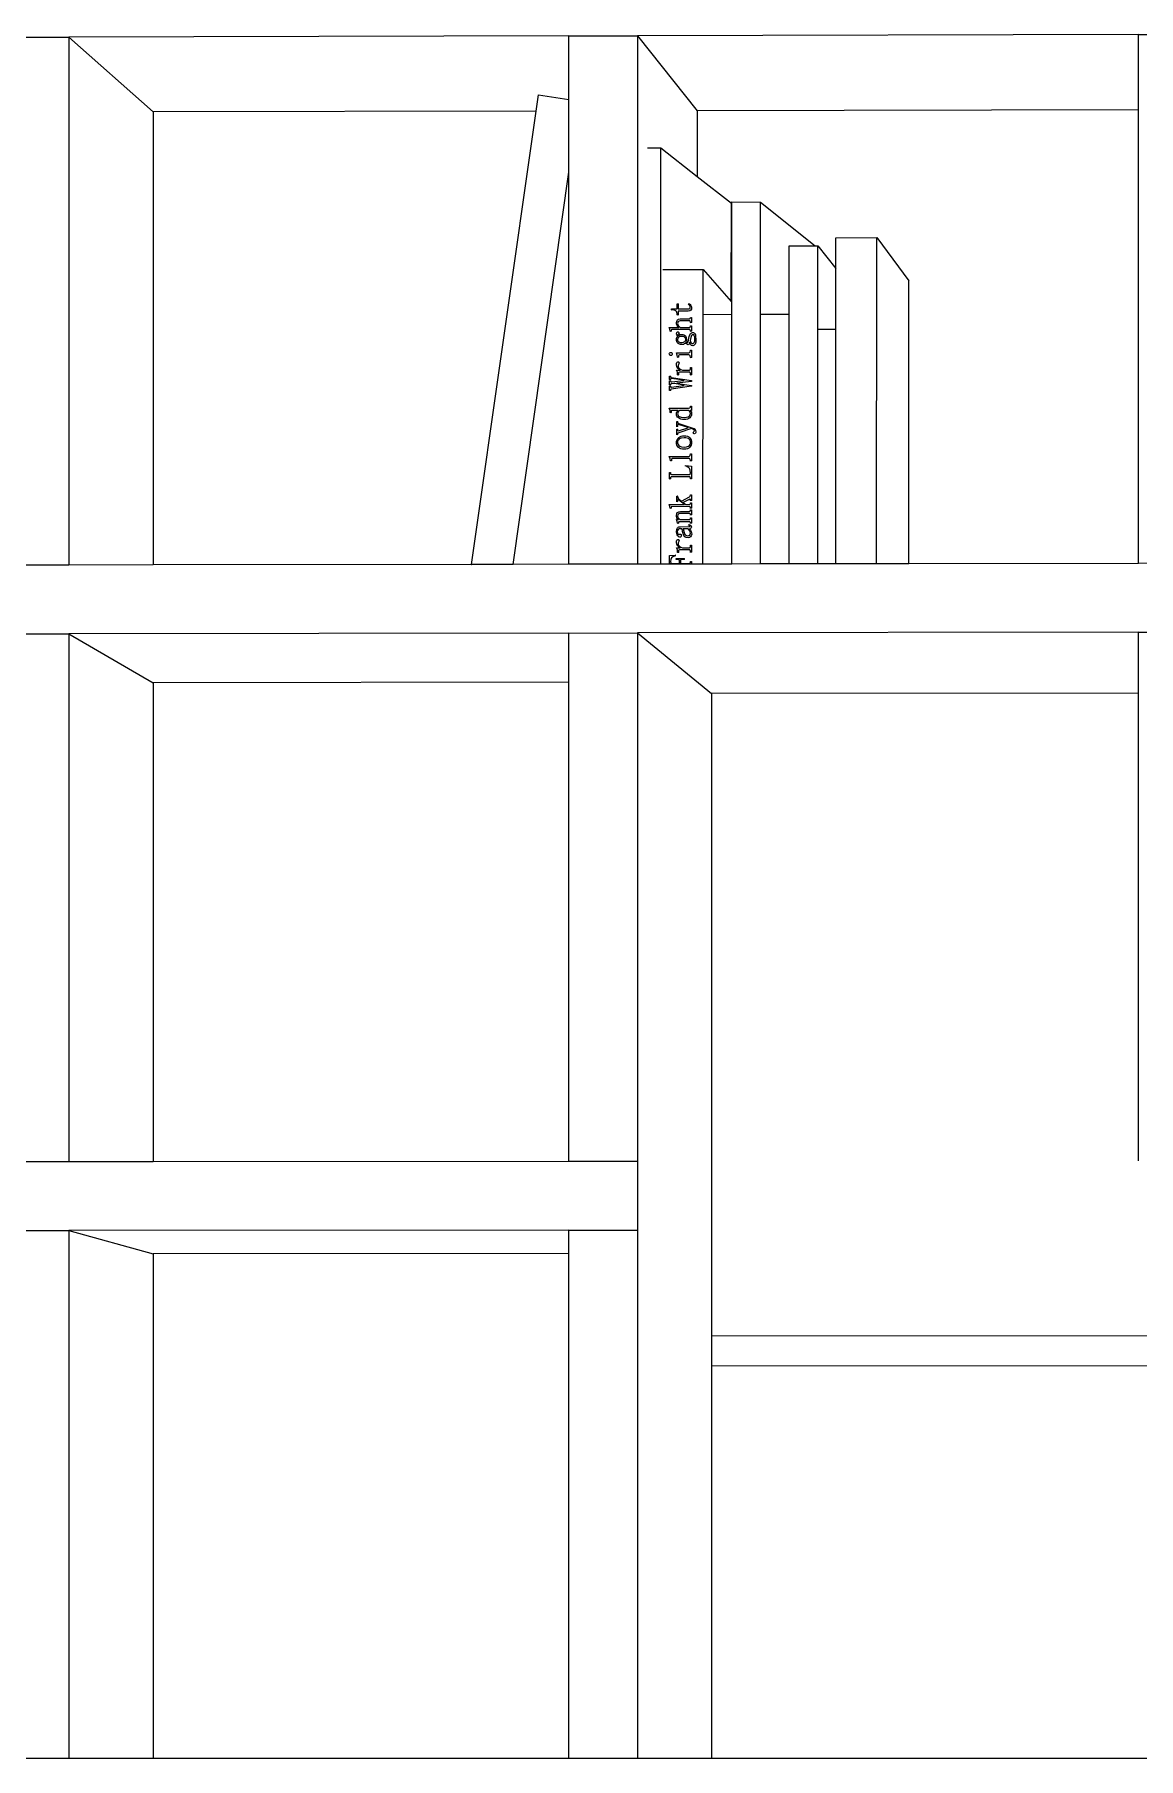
# Model space of a CAD drawing. Extents: x -7815 to 13236, y -6690 to 6575.
# Drawn here: x -3460 to -1461, y 15 to 3137 of the extents above; entities that cross this region are included whole.
import ezdxf

# ---------------------------------------------------------------- set-up
doc = ezdxf.new("R2010")
doc.units = 0
doc.layers.get('0').update_dxf_attribs({"linetype": 'CONTINUOUS'})

msp = doc.modelspace()

# ---------------------------------------------------------------- linework, layer by layer
for p, q in [((-3522.3, 3131.9), (-3398.1, 3132.2)), ((-2492.4, 3134.3), (-3398.1, 3132.2)), ((-3398.1, 3132.2), (-3398.1, 2176)), ((-3398.1, 3132.2), (-3245.5, 2996.7)), ((-2492.4, 3134.3), (-2368.1, 3134.6)), ((-2492.4, 3019.2), (-2492.4, 3134.3)), ((-1461, 3136.7), (-2368.1, 3134.6)), ((-2368.1, 3134.6), (-2368.1, 2177.7)), ((-2368.1, 3134.6), (-2260, 2998.9)), ((-1461, 3136.7), (-1336.5, 3137)), ((-1461, 3000.7), (-1461, 3136.7)), ((-2551.9, 2998.3), (-3245.5, 2996.7)), ((-2668.8, 2177.3), (-2551.9, 2998.3)), ((-2551.9, 2998.3), (-2547.7, 3027.7)), ((-2547.7, 3027.7), (-2492.4, 3019.2)), ((-2492.4, 2887.6), (-2492.4, 3019.2)), ((-1461, 3000.7), (-2260, 2998.9)), ((-2260, 2998.9), (-2260, 2879.9)), ((-1461, 2179.2), (-1461, 3000.7)), ((-3245.5, 2996.7), (-3245.5, 2176.3)), ((-2350.4, 2931.9), (-2325.9, 2931.6)), ((-2326.2, 2177.8), (-2325.9, 2931.6)), ((-2325.9, 2931.6), (-2260, 2879.9)), ((-2593.5, 2177.4), (-2492.4, 2887.6)), ((-2492.4, 2177.5), (-2492.4, 2887.6)), ((-2260, 2879.9), (-2198.3, 2831.4)), ((-2198.4, 2653.4), (-2198.3, 2831.4)), ((-2197.5, 2652.4), (-2197.4, 2833.7)), ((-2197.4, 2833.7), (-2145.5, 2833.1)), ((-2145.7, 2178.1), (-2145.5, 2833.1)), ((-2145.5, 2833.1), (-2046.5, 2754.1)), ((-2093.6, 2630.4), (-2093.5, 2754)), ((-2093.5, 2754), (-2046.5, 2754.1)), ((-2046.5, 2754.1), (-2041.5, 2754.1)), ((-2041.7, 2178.2), (-2041.5, 2754.1)), ((-2041.5, 2754.1), (-2009.3, 2713.2)), ((-2009.3, 2769), (-1935.1, 2769.2)), ((-2009.3, 2713.2), (-2009.3, 2769)), ((-1935.2, 2178.4), (-1935.1, 2769.2)), ((-1935.1, 2769.2), (-1876.8, 2691)), ((-2322.5, 2711.4), (-2249.4, 2711.6)), ((-2249.5, 2630.1), (-2249.4, 2711.6)), ((-2249.4, 2711.6), (-2198.4, 2653.4)), ((-2009.3, 2603.4), (-2009.3, 2713.2)), ((-1876.9, 2178.5), (-1876.8, 2691)), ((-2306.5, 2639.9), (-2296.4, 2640)), ((-2306.5, 2638.1), (-2306.5, 2639.9)), ((-2301.8, 2637.6), (-2306.5, 2638.1)), ((-2305.9, 2637.5), (-2306.5, 2638.1)), ((-2300, 2637.1), (-2301.8, 2637.6)), ((-2298.7, 2636.4), (-2300, 2637.1)), ((-2298.2, 2635.8), (-2298.7, 2636.4)), ((-2297.7, 2635.3), (-2298.2, 2635.8)), ((-2297, 2633.7), (-2297.7, 2635.3)), ((-2296.5, 2631.8), (-2297, 2633.7)), ((-2296.4, 2629.3), (-2296.5, 2631.8)), ((-2296.4, 2640), (-2296.4, 2649.2)), ((-2296.4, 2649.2), (-2294.8, 2649.2)), ((-2294.8, 2629.3), (-2296.4, 2629.3)), ((-2295.9, 2628.8), (-2296.4, 2629.3)), ((-2294.8, 2649.2), (-2294.8, 2640)), ((-2294.2, 2648.6), (-2294.8, 2649.2)), ((-2294.8, 2640), (-2276.3, 2640)), ((-2276.3, 2636.2), (-2294.8, 2636.2)), ((-2294.8, 2636.2), (-2294.8, 2629.3)), ((-2294.2, 2635.6), (-2294.8, 2636.2)), ((-2294.2, 2628.8), (-2294.8, 2629.3)), ((-2276.3, 2640), (-2274.7, 2640.2)), ((-2273.6, 2636.6), (-2276.3, 2636.2)), ((-2276, 2649), (-2275.3, 2650.1)), ((-2274.5, 2647.5), (-2276, 2649)), ((-2275.4, 2648.4), (-2276, 2649)), ((-2275.3, 2650.1), (-2272.9, 2648.1)), ((-2274.7, 2640.2), (-2273.6, 2640.7)), ((-2274.4, 2647.4), (-2274.5, 2647.5)), ((-2273.5, 2645.9), (-2274.4, 2647.4)), ((-2273.6, 2640.7), (-2272.9, 2641.6)), ((-2271.7, 2637.7), (-2273.6, 2636.6)), ((-2272.8, 2644.3), (-2273.5, 2645.9)), ((-2273.2, 2622.4), (-2272.8, 2622.8)), ((-2272.9, 2648.1), (-2271.4, 2645.9)), ((-2272.3, 2647.5), (-2272.9, 2648.1)), ((-2272.9, 2641.6), (-2272.6, 2642.8)), ((-2272.6, 2642.8), (-2272.8, 2644.3)), ((-2272.8, 2622.8), (-2272.4, 2624.7)), ((-2272.4, 2624.7), (-2270.7, 2624.7)), ((-2270.7, 2639.5), (-2271.7, 2637.7)), ((-2271.4, 2645.9), (-2270.6, 2644)), ((-2270.3, 2641.7), (-2270.7, 2639.5)), ((-2270.7, 2624.7), (-2270.7, 2615.3)), ((-2270.2, 2624.1), (-2270.7, 2624.7)), ((-2270.6, 2644), (-2270.3, 2641.7)), ((-2249.7, 2177.9), (-2249.5, 2630.1)), ((-2249.5, 2630.1), (-2197.5, 2630.2)), ((-2249.5, 2630.1), (-2249.5, 2630.1)), ((-2198.4, 2653.4), (-2197.5, 2652.4)), ((-2197.5, 2630.2), (-2197.5, 2652.4)), ((-2197.5, 2630.2), (-2197.5, 2630.2)), ((-2197.5, 2622.3), (-2197.5, 2630.2)), ((-2197.5, 2622.3), (-2197.5, 2630.2)), ((-2145.4, 2630.3), (-2093.6, 2630.4)), ((-2093.7, 2178.2), (-2093.6, 2630.4)), ((-2309.6, 2603.2), (-2310.7, 2606.2)), ((-2310.7, 2606.2), (-2293.3, 2606.2)), ((-2309.2, 2599.7), (-2309.6, 2603.2)), ((-2307.5, 2599.7), (-2309.2, 2599.7)), ((-2308.7, 2599.2), (-2309.2, 2599.7)), ((-2307.2, 2602.2), (-2307.5, 2601.2)), ((-2307.5, 2601.2), (-2307.5, 2599.7)), ((-2307, 2599.2), (-2307.5, 2599.7)), ((-2306.3, 2602.5), (-2307.2, 2602.2)), ((-2306.7, 2601.6), (-2307.2, 2602.2)), ((-2273.9, 2602.6), (-2306.3, 2602.5)), ((-2297.7, 2614.6), (-2297.3, 2617.6)), ((-2297.4, 2612.4), (-2297.7, 2614.6)), ((-2297.7, 2595.1), (-2297.2, 2597.3)), ((-2297.1, 2593), (-2297.7, 2595.1)), ((-2296.6, 2610.2), (-2297.4, 2612.4)), ((-2297.3, 2617.6), (-2296, 2620.1)), ((-2297.2, 2597.3), (-2296.4, 2598.2)), ((-2295.3, 2590.9), (-2297.1, 2593)), ((-2295.2, 2608.2), (-2296.6, 2610.2)), ((-2296.4, 2598.2), (-2295.4, 2598.5)), ((-2296, 2620.1), (-2295, 2621)), ((-2295.4, 2615.7), (-2295.6, 2613.8)), ((-2295.6, 2613.8), (-2295.2, 2611.6)), ((-2294.6, 2617.1), (-2295.4, 2615.7)), ((-2295.4, 2598.5), (-2294.6, 2598.3)), ((-2295.2, 2611.6), (-2294.1, 2609.5)), ((-2294.7, 2607.6), (-2295.2, 2608.2)), ((-2294.8, 2607.7), (-2295.2, 2608.2)), ((-2294.9, 2594), (-2295.2, 2593.3)), ((-2295.2, 2593.3), (-2294.3, 2591.8)), ((-2294.7, 2592.7), (-2295.2, 2593.3)), ((-2295, 2621), (-2293.9, 2621.6)), ((-2294.2, 2594.8), (-2294.9, 2594)), ((-2293.3, 2606.2), (-2294.8, 2607.7)), ((-2293.1, 2618.1), (-2294.6, 2617.1)), ((-2294.6, 2598.3), (-2293.8, 2597.8)), ((-2294.3, 2591.8), (-2291.5, 2593.4)), ((-2293.1, 2596.4), (-2294.2, 2594.8)), ((-2294.1, 2609.5), (-2292.5, 2607.8)), ((-2293.9, 2621.6), (-2291, 2622.2)), ((-2293.8, 2597.8), (-2293.3, 2597.2)), ((-2293.3, 2597.3), (-2293.8, 2597.8)), ((-2293.3, 2606.2), (-2293.3, 2606.2)), ((-2293.3, 2597.2), (-2293.1, 2596.4)), ((-2291, 2618.4), (-2293.1, 2618.1)), ((-2292.6, 2595.8), (-2293.1, 2596.4)), ((-2292.5, 2607.8), (-2290.3, 2606.3)), ((-2291.5, 2593.4), (-2288.1, 2593.9)), ((-2291, 2622.2), (-2273.9, 2622.2)), ((-2273.9, 2618.4), (-2291, 2618.4)), ((-2290.3, 2606.3), (-2273.9, 2606.3)), ((-2288.1, 2593.9), (-2286.1, 2593.7)), ((-2286.1, 2593.7), (-2284.4, 2593.3)), ((-2284.4, 2593.3), (-2282.9, 2592.5)), ((-2282.9, 2592.5), (-2281.6, 2591.4)), ((-2274.5, 2590.2), (-2273.6, 2593.2)), ((-2273.9, 2622.2), (-2273.2, 2622.4)), ((-2273.2, 2618.2), (-2273.9, 2618.4)), ((-2273.9, 2606.3), (-2273.2, 2606.5)), ((-2273.2, 2602.4), (-2273.9, 2602.6)), ((-2273.6, 2593.2), (-2272.4, 2595.2)), ((-2272.8, 2617.7), (-2273.2, 2618.2)), ((-2273.2, 2606.5), (-2272.8, 2607)), ((-2272.8, 2601.9), (-2273.2, 2602.4)), ((-2272.8, 2617.6), (-2272.8, 2617.7)), ((-2272.4, 2615.3), (-2272.8, 2617.6)), ((-2272.8, 2607), (-2272.4, 2609.3)), ((-2272.4, 2599.8), (-2272.8, 2601.9)), ((-2270.7, 2615.3), (-2272.4, 2615.3)), ((-2271.9, 2614.7), (-2272.4, 2615.3)), ((-2272.4, 2609.3), (-2270.7, 2609.3)), ((-2270.7, 2599.8), (-2272.4, 2599.8)), ((-2271.9, 2599.2), (-2272.4, 2599.8)), ((-2272.4, 2595.2), (-2270.7, 2596.6)), ((-2270.5, 2591.8), (-2271.6, 2588.4)), ((-2270.2, 2614.7), (-2270.7, 2615.3)), ((-2270.7, 2609.3), (-2270.7, 2599.8)), ((-2270.2, 2608.7), (-2270.7, 2609.3)), ((-2270.2, 2599.2), (-2270.7, 2599.8)), ((-2270.7, 2596.6), (-2268.4, 2597.1)), ((-2269.4, 2592.9), (-2270.5, 2591.8)), ((-2268, 2593.3), (-2269.4, 2592.9)), ((-2268.9, 2592.4), (-2269.4, 2592.9)), ((-2268.4, 2597.1), (-2267.1, 2597)), ((-2266.5, 2592.8), (-2268, 2593.3)), ((-2267.5, 2592.8), (-2268, 2593.3)), ((-2267.1, 2597), (-2266, 2596.6)), ((-2265.4, 2591.3), (-2266.5, 2592.8)), ((-2266, 2596.6), (-2265, 2595.8)), ((-2265, 2595.8), (-2264.3, 2594.8)), ((-2264.5, 2595.3), (-2265, 2595.8)), ((-2264.3, 2594.8), (-2263.5, 2593)), ((-2263.5, 2593), (-2263, 2590.7)), ((-2197.5, 2622.3), (-2197.5, 2622.3)), ((-2197.5, 2615.3), (-2197.5, 2622.3)), ((-2197.5, 2615.4), (-2197.5, 2622.3)), ((-2197.5, 2615.3), (-2197.5, 2615.4)), ((-2197.5, 2580.7), (-2197.5, 2615.4)), ((-2197.5, 2580.7), (-2197.5, 2615.3)), ((-2041.7, 2178.2), (-2041.5, 2603.3)), ((-2041.5, 2603.3), (-2009.3, 2603.4)), ((-2009.4, 2178.3), (-2009.3, 2603.4)), ((-2310.5, 2559.7), (-2310, 2560.5)), ((-2310, 2560.5), (-2309.1, 2561)), ((-2309.1, 2561), (-2308, 2561.2)), ((-2308, 2561.2), (-2306.9, 2561)), ((-2306.9, 2561), (-2306, 2560.4)), ((-2306, 2560.4), (-2305.4, 2559.5)), ((-2305.5, 2559.9), (-2306, 2560.4)), ((-2297.7, 2584.7), (-2297.6, 2586.4)), ((-2297.5, 2582.7), (-2297.7, 2584.7)), ((-2297.7, 2560.4), (-2275.6, 2560.4)), ((-2296.5, 2556.2), (-2297.7, 2560.4)), ((-2297.6, 2586.4), (-2297.1, 2588)), ((-2297, 2580.8), (-2297.5, 2582.7)), ((-2297.1, 2588), (-2296.3, 2589.5)), ((-2296.2, 2579.2), (-2297, 2580.8)), ((-2296.3, 2589.5), (-2295.3, 2590.9)), ((-2295, 2577.8), (-2296.2, 2579.2)), ((-2295.3, 2587.1), (-2295.8, 2584.7)), ((-2295.8, 2584.7), (-2295.7, 2583.3)), ((-2295.7, 2583.3), (-2295.2, 2582.1)), ((-2293.9, 2588.8), (-2295.3, 2587.1)), ((-2295.2, 2582.1), (-2294.4, 2581.1)), ((-2293.6, 2576.7), (-2295, 2577.8)), ((-2294.5, 2577.2), (-2295, 2577.8)), ((-2294.4, 2581.1), (-2293.3, 2580.2)), ((-2291.5, 2589.8), (-2293.9, 2588.8)), ((-2292.1, 2575.9), (-2293.6, 2576.7)), ((-2293.3, 2580.2), (-2291, 2579.3)), ((-2290.3, 2575.4), (-2292.1, 2575.9)), ((-2288.1, 2590.1), (-2291.5, 2589.8)), ((-2291, 2579.3), (-2288.1, 2579)), ((-2288.3, 2575.3), (-2290.3, 2575.4)), ((-2284.9, 2575.8), (-2288.3, 2575.3)), ((-2285, 2589.8), (-2288.1, 2590.1)), ((-2288.1, 2579), (-2285.2, 2579.5)), ((-2285.2, 2579.5), (-2282.7, 2580.8)), ((-2282.7, 2588.8), (-2285, 2589.8)), ((-2283.5, 2576.6), (-2284.9, 2575.8)), ((-2282.2, 2577.6), (-2283.5, 2576.6)), ((-2282.3, 2588.3), (-2282.7, 2588.8)), ((-2282.7, 2580.8), (-2281.4, 2582.4)), ((-2281.4, 2587.1), (-2282.3, 2588.3)), ((-2280.4, 2580), (-2282.2, 2577.6)), ((-2281.6, 2591.4), (-2280.6, 2590)), ((-2281.1, 2590.8), (-2281.6, 2591.4)), ((-2280.9, 2584.7), (-2281.4, 2587.1)), ((-2281.4, 2582.4), (-2280.9, 2584.7)), ((-2280.6, 2590), (-2279.9, 2588.5)), ((-2280.1, 2579.2), (-2280.4, 2580)), ((-2279.5, 2577.4), (-2280.1, 2579.2)), ((-2279.9, 2588.5), (-2279.3, 2584.7)), ((-2279.3, 2584.7), (-2279.7, 2581.9)), ((-2279.7, 2581.9), (-2278.6, 2579.6)), ((-2279.2, 2581.3), (-2279.7, 2581.9)), ((-2278.6, 2575.9), (-2279.5, 2577.4)), ((-2278.6, 2579.6), (-2277.6, 2578.8)), ((-2277.7, 2575.3), (-2278.6, 2575.9)), ((-2278.1, 2575.3), (-2278.6, 2575.9)), ((-2276.5, 2575.1), (-2277.7, 2575.3)), ((-2277.6, 2578.8), (-2277.2, 2579.2)), ((-2277.2, 2579.2), (-2276.8, 2580.3)), ((-2276.8, 2580.3), (-2274.5, 2590.2)), ((-2275.6, 2575.4), (-2276.5, 2575.1)), ((-2274.8, 2576.2), (-2275.6, 2575.4)), ((-2275.6, 2560.4), (-2273.8, 2560.8)), ((-2273.5, 2579.6), (-2274.8, 2576.2)), ((-2273.8, 2560.8), (-2272.8, 2561.8)), ((-2273.2, 2578.5), (-2273.5, 2579.6)), ((-2272.9, 2577.2), (-2273.2, 2578.5)), ((-2271.6, 2588.4), (-2272.9, 2582.5)), ((-2272.9, 2582.5), (-2271.5, 2578.9)), ((-2272.4, 2582), (-2272.9, 2582.5)), ((-2272.2, 2575.8), (-2272.9, 2577.2)), ((-2272.8, 2561.8), (-2272.4, 2565.2)), ((-2272.4, 2565.2), (-2270.7, 2565.2)), ((-2270.4, 2574), (-2272.2, 2575.8)), ((-2271.6, 2575.2), (-2272.2, 2575.8)), ((-2271.5, 2578.9), (-2270.1, 2577.6)), ((-2270.7, 2565.2), (-2270.7, 2552.1)), ((-2270.2, 2564.7), (-2270.7, 2565.2)), ((-2268.2, 2573.4), (-2270.4, 2574)), ((-2270.1, 2577.6), (-2268.2, 2577.2)), ((-2268.2, 2577.2), (-2266.6, 2577.7)), ((-2266.9, 2573.6), (-2268.2, 2573.4)), ((-2265.8, 2574.1), (-2266.9, 2573.6)), ((-2266.6, 2577.7), (-2265.4, 2579.2)), ((-2264.8, 2575), (-2265.8, 2574.1)), ((-2264.7, 2588.7), (-2265.4, 2591.3)), ((-2265.4, 2579.2), (-2264.7, 2581.7)), ((-2264, 2576.3), (-2264.8, 2575)), ((-2264.5, 2585.2), (-2264.7, 2588.7)), ((-2264.7, 2581.7), (-2264.5, 2585.2)), ((-2262.9, 2579.8), (-2264, 2576.3)), ((-2263, 2590.7), (-2262.6, 2584.7)), ((-2262.6, 2584.7), (-2262.9, 2579.8)), ((-2197.7, 2178), (-2197.5, 2572.7)), ((-2197.6, 2178), (-2197.5, 2572.6)), ((-2197.5, 2580.7), (-2197.5, 2580.7)), ((-2197.5, 2573.8), (-2197.5, 2580.7)), ((-2197.5, 2573.9), (-2197.5, 2580.7)), ((-2197.5, 2573.8), (-2197.5, 2573.9)), ((-2197.5, 2572.7), (-2197.5, 2573.9)), ((-2197.5, 2572.6), (-2197.5, 2573.8)), ((-2197.5, 2572.6), (-2197.5, 2572.7)), ((-2310.7, 2558.5), (-2310.5, 2559.7)), ((-2310.5, 2557.4), (-2310.7, 2558.5)), ((-2309.9, 2556.5), (-2310.5, 2557.4)), ((-2309, 2555.9), (-2309.9, 2556.5)), ((-2309.4, 2556), (-2309.9, 2556.5)), ((-2308, 2555.8), (-2309, 2555.9)), ((-2306.9, 2555.9), (-2308, 2555.8)), ((-2306, 2556.5), (-2306.9, 2555.9)), ((-2305.4, 2557.4), (-2306, 2556.5)), ((-2305.4, 2559.5), (-2305.2, 2558.5)), ((-2305.2, 2558.5), (-2305.4, 2557.4)), ((-2297.7, 2538.8), (-2297.6, 2541.1)), ((-2297.1, 2535.5), (-2297.7, 2538.8)), ((-2297.7, 2529.2), (-2291.1, 2529.2)), ((-2296.1, 2525.2), (-2297.7, 2529.2)), ((-2297.6, 2541.1), (-2297.1, 2542.7)), ((-2297.1, 2542.7), (-2296.3, 2543.7)), ((-2295.4, 2532.5), (-2297.1, 2535.5)), ((-2296, 2552.4), (-2296.5, 2556.2)), ((-2296.3, 2543.7), (-2295.2, 2544)), ((-2294.3, 2552.4), (-2296, 2552.4)), ((-2295.5, 2551.9), (-2296, 2552.4)), ((-2294.9, 2532), (-2295.4, 2532.5)), ((-2295, 2532.1), (-2295.4, 2532.5)), ((-2295.2, 2544), (-2294.2, 2543.9)), ((-2293.5, 2530.8), (-2295, 2532.1)), ((-2294.4, 2537.8), (-2294.6, 2536.3)), ((-2294.6, 2536.3), (-2294.4, 2535.1)), ((-2293.8, 2539.4), (-2294.4, 2537.8)), ((-2294.4, 2535.1), (-2293.8, 2533.9)), ((-2294.1, 2555.2), (-2294.3, 2552.4)), ((-2293.8, 2551.9), (-2294.3, 2552.4)), ((-2294.2, 2543.9), (-2293.6, 2543.4)), ((-2293.3, 2556.3), (-2294.1, 2555.2)), ((-2293.6, 2554.7), (-2294.1, 2555.2)), ((-2293.1, 2541.5), (-2293.8, 2539.4)), ((-2293.8, 2533.9), (-2291.6, 2531.5)), ((-2293.6, 2543.4), (-2293.1, 2541.5)), ((-2293.1, 2542.9), (-2293.6, 2543.4)), ((-2291.1, 2529.2), (-2293.5, 2530.8)), ((-2292, 2556.6), (-2293.3, 2556.3)), ((-2292.8, 2555.7), (-2293.3, 2556.3)), ((-2292.6, 2541), (-2293.1, 2541.5)), ((-2275.6, 2556.6), (-2292, 2556.6)), ((-2291.6, 2531.5), (-2289.6, 2530.2)), ((-2289.6, 2530.2), (-2287, 2529.2)), ((-2287, 2529.2), (-2274.2, 2529.2)), ((-2273.9, 2556.3), (-2275.6, 2556.6)), ((-2274.2, 2529.2), (-2273.4, 2529.4)), ((-2272.9, 2555.2), (-2273.9, 2556.3)), ((-2273.4, 2555.8), (-2273.9, 2556.3)), ((-2273.4, 2529.4), (-2272.9, 2529.7)), ((-2272.4, 2552), (-2272.9, 2555.2)), ((-2272.9, 2529.7), (-2272.4, 2531.3)), ((-2270.7, 2552.1), (-2272.4, 2552)), ((-2271.9, 2551.5), (-2272.4, 2552)), ((-2272.4, 2531.3), (-2272.4, 2534)), ((-2272.4, 2534), (-2270.7, 2534)), ((-2270.2, 2551.5), (-2270.7, 2552.1)), ((-2270.7, 2534), (-2270.7, 2520.8)), ((-2270.3, 2533.5), (-2270.7, 2534)), ((-2310.3, 2512.2), (-2310.3, 2518.1)), ((-2310.3, 2518.1), (-2308.6, 2518.1)), ((-2308.6, 2512.2), (-2310.3, 2512.2)), ((-2309.8, 2511.7), (-2310.3, 2512.2)), ((-2310.3, 2502.3), (-2310.3, 2509.7)), ((-2310.3, 2509.7), (-2308.6, 2509.7)), ((-2308.6, 2502.3), (-2310.3, 2502.3)), ((-2309.8, 2501.9), (-2310.3, 2502.3)), ((-2310.3, 2499.8), (-2308.6, 2499.8)), ((-2310.3, 2492.5), (-2310.3, 2499.8)), ((-2308.6, 2518.1), (-2308.2, 2516.6)), ((-2308.1, 2517.6), (-2308.6, 2518.1)), ((-2308.3, 2513.6), (-2308.6, 2512.2)), ((-2308.1, 2511.7), (-2308.6, 2512.2)), ((-2308.6, 2509.7), (-2308.3, 2508.3)), ((-2308.1, 2509.2), (-2308.6, 2509.7)), ((-2308.3, 2503.7), (-2308.6, 2502.3)), ((-2308.1, 2501.9), (-2308.6, 2502.3)), ((-2308.6, 2499.8), (-2308.4, 2498.6)), ((-2308.1, 2499.3), (-2308.6, 2499.8)), ((-2308.4, 2498.6), (-2307.7, 2498.2)), ((-2307.3, 2514.1), (-2308.3, 2513.6)), ((-2307.8, 2513.1), (-2308.3, 2513.6)), ((-2308.3, 2508.3), (-2307.5, 2507.8)), ((-2307.5, 2504.2), (-2308.3, 2503.7)), ((-2307.8, 2503.2), (-2308.3, 2503.7)), ((-2308.2, 2516.6), (-2307.1, 2516)), ((-2307.7, 2498.2), (-2306.9, 2498.2)), ((-2307.5, 2507.8), (-2306.3, 2508)), ((-2301.8, 2504.9), (-2307.5, 2504.2)), ((-2270.7, 2499.9), (-2307.5, 2494.4)), ((-2283.5, 2510.8), (-2307.3, 2514.1)), ((-2306.8, 2513.6), (-2307.3, 2514.1)), ((-2307.1, 2516), (-2270.7, 2510.4)), ((-2306.9, 2498.2), (-2284.7, 2501.6)), ((-2306.3, 2508), (-2285.2, 2510.6)), ((-2283.5, 2501.8), (-2301.8, 2504.9)), ((-2270.7, 2508.8), (-2297, 2505.5)), ((-2297, 2505.5), (-2295, 2505.2)), ((-2295.6, 2520.8), (-2296.1, 2525.2)), ((-2295.1, 2520.3), (-2295.6, 2520.8)), ((-2295.2, 2520.8), (-2295.6, 2520.8)), ((-2293.9, 2520.8), (-2295.2, 2520.8)), ((-2295, 2505.2), (-2270.7, 2501.6)), ((-2293.8, 2524), (-2293.9, 2522.9)), ((-2293.9, 2522.9), (-2293.9, 2520.8)), ((-2293.5, 2520.3), (-2293.9, 2520.8)), ((-2293.3, 2524.8), (-2293.8, 2524)), ((-2292.5, 2525.3), (-2293.3, 2524.8)), ((-2291.4, 2525.4), (-2292.5, 2525.3)), ((-2274.2, 2525.4), (-2291.4, 2525.4)), ((-2285.2, 2510.6), (-2283.5, 2510.8)), ((-2284.7, 2501.6), (-2283.5, 2501.8)), ((-2273.4, 2525.3), (-2274.2, 2525.4)), ((-2272.9, 2524.8), (-2273.4, 2525.3)), ((-2272.4, 2522.9), (-2272.9, 2524.8)), ((-2272.4, 2520.8), (-2272.4, 2522.9)), ((-2270.7, 2520.8), (-2272.4, 2520.8)), ((-2271.9, 2520.3), (-2272.4, 2520.8)), ((-2270.3, 2520.3), (-2270.7, 2520.8)), ((-2270.7, 2510.4), (-2270.7, 2508.8)), ((-2270.3, 2509.9), (-2270.7, 2510.4)), ((-2270.3, 2508.3), (-2270.7, 2508.8)), ((-2270.7, 2501.6), (-2270.7, 2499.9)), ((-2270.3, 2501.1), (-2270.7, 2501.6)), ((-2270.3, 2499.4), (-2270.7, 2499.9)), ((-2308.6, 2492.5), (-2310.3, 2492.5)), ((-2309.8, 2492), (-2310.3, 2492.5)), ((-2308.3, 2493.8), (-2308.6, 2492.5)), ((-2308.1, 2492), (-2308.6, 2492.5)), ((-2307.5, 2494.4), (-2308.3, 2493.8)), ((-2307.8, 2493.3), (-2308.3, 2493.8)), ((-2310.7, 2460), (-2275.8, 2460.1)), ((-2309.4, 2456.1), (-2310.7, 2460)), ((-2309, 2452.3), (-2309.4, 2456.1)), ((-2308.5, 2451.8), (-2309, 2452.3)), ((-2308.6, 2452.3), (-2309, 2452.3)), ((-2307.3, 2452.3), (-2308.6, 2452.3)), ((-2307.2, 2455.2), (-2307.3, 2454.4)), ((-2307.3, 2454.4), (-2307.3, 2452.3)), ((-2306.9, 2451.8), (-2307.3, 2452.3)), ((-2306.8, 2455.8), (-2307.2, 2455.2)), ((-2305.2, 2456.3), (-2306.8, 2455.8)), ((-2306.3, 2455.3), (-2306.8, 2455.8)), ((-2294.7, 2456.3), (-2305.2, 2456.3)), ((-2297.7, 2449.6), (-2297.5, 2451.6)), ((-2297.5, 2447.7), (-2297.7, 2449.6)), ((-2297.5, 2451.6), (-2297, 2453.4)), ((-2296.8, 2445.9), (-2297.5, 2447.7)), ((-2297.3, 2427.2), (-2297.3, 2436.2)), ((-2297.3, 2436.2), (-2295.6, 2436.2)), ((-2297, 2453.4), (-2296, 2455)), ((-2295.7, 2444.2), (-2296.8, 2445.9)), ((-2296, 2455), (-2294.7, 2456.3)), ((-2294.1, 2442.6), (-2295.7, 2444.2)), ((-2295.2, 2443.8), (-2295.7, 2444.2)), ((-2295.4, 2452.1), (-2295.6, 2450.2)), ((-2295.6, 2450.2), (-2295.4, 2448.6)), ((-2295.6, 2436.2), (-2295.6, 2435.4)), ((-2295.2, 2435.8), (-2295.6, 2436.2)), ((-2295.6, 2435.4), (-2295.1, 2433.7)), ((-2294.7, 2453.7), (-2295.4, 2452.1)), ((-2295.4, 2448.6), (-2294.9, 2447.2)), ((-2294.9, 2447.2), (-2294, 2446)), ((-2293.5, 2455.1), (-2294.7, 2453.7)), ((-2292.1, 2441.3), (-2294.1, 2442.6)), ((-2294, 2446), (-2292.7, 2445.1)), ((-2291.8, 2456.3), (-2293.5, 2455.1)), ((-2292.7, 2445.1), (-2291, 2444.3)), ((-2289.7, 2440.3), (-2292.1, 2441.3)), ((-2276, 2456.3), (-2291.8, 2456.3)), ((-2291.4, 2455.8), (-2291.8, 2456.3)), ((-2291, 2444.3), (-2289, 2443.8)), ((-2287, 2439.8), (-2289.7, 2440.3)), ((-2289, 2443.8), (-2283.9, 2443.3)), ((-2283.9, 2439.6), (-2287, 2439.8)), ((-2283.9, 2443.3), (-2279.8, 2443.7)), ((-2280.7, 2439.8), (-2283.9, 2439.6)), ((-2277.9, 2440.4), (-2280.7, 2439.8)), ((-2279.8, 2443.7), (-2276.4, 2444.7)), ((-2275.4, 2441.5), (-2277.9, 2440.4)), ((-2276.4, 2444.7), (-2274.7, 2445.8)), ((-2274.1, 2454.9), (-2276, 2456.3)), ((-2275.5, 2455.9), (-2276, 2456.3)), ((-2275.8, 2460.1), (-2273.3, 2460.6)), ((-2273.5, 2442.9), (-2275.4, 2441.5)), ((-2274.7, 2445.8), (-2273.4, 2447.1)), ((-2272.8, 2452.8), (-2274.1, 2454.9)), ((-2272.1, 2444.3), (-2273.5, 2442.9)), ((-2273.4, 2447.1), (-2272.7, 2448.7)), ((-2273.3, 2460.6), (-2272.6, 2461.2)), ((-2270.7, 2456.3), (-2273, 2456.3)), ((-2273, 2456.3), (-2272, 2455.3)), ((-2272.4, 2450.5), (-2272.8, 2452.8)), ((-2272.7, 2448.7), (-2272.4, 2450.5)), ((-2272.6, 2461.2), (-2272.4, 2462)), ((-2272.4, 2462), (-2272.4, 2464.1)), ((-2272.4, 2464.1), (-2270.7, 2464.1)), ((-2271.1, 2445.9), (-2272.1, 2444.3)), ((-2272, 2455.3), (-2270.7, 2452.8)), ((-2271.5, 2454.9), (-2272, 2455.3)), ((-2270.5, 2447.7), (-2271.1, 2445.9)), ((-2270.7, 2464.1), (-2270.7, 2456.3)), ((-2270.3, 2463.6), (-2270.7, 2464.1)), ((-2270.3, 2455.9), (-2270.7, 2456.3)), ((-2270.7, 2452.8), (-2270.3, 2449.6)), ((-2270.3, 2449.6), (-2270.5, 2447.7)), ((-2295.6, 2427.2), (-2297.3, 2427.2)), ((-2296.9, 2426.7), (-2297.3, 2427.2)), ((-2297.3, 2422), (-2295.6, 2422)), ((-2297.3, 2412.5), (-2297.3, 2422)), ((-2295.6, 2412.5), (-2297.3, 2412.5)), ((-2296.9, 2412.1), (-2297.3, 2412.5)), ((-2296.7, 2403.1), (-2295.4, 2405.2)), ((-2295.4, 2430.1), (-2295.6, 2428.9)), ((-2295.6, 2428.9), (-2295.6, 2427.2)), ((-2295.2, 2426.8), (-2295.6, 2427.2)), ((-2295.6, 2422), (-2295.6, 2421.1)), ((-2295.2, 2421.5), (-2295.6, 2422)), ((-2295.6, 2421.1), (-2295.3, 2419.9)), ((-2295.2, 2414.8), (-2295.6, 2413.4)), ((-2295.6, 2413.4), (-2295.6, 2412.5)), ((-2295.2, 2412.1), (-2295.6, 2412.5)), ((-2294.6, 2430.5), (-2295.4, 2430.1)), ((-2294.9, 2429.7), (-2295.4, 2430.1)), ((-2295.4, 2405.2), (-2293.5, 2407.1)), ((-2295.3, 2419.9), (-2294.3, 2419.4)), ((-2293.7, 2415.5), (-2295.2, 2414.8)), ((-2294.7, 2414.3), (-2295.2, 2414.8)), ((-2295.1, 2433.7), (-2293.5, 2432.2)), ((-2292.5, 2430.1), (-2294.6, 2430.5)), ((-2294.1, 2430.1), (-2294.6, 2430.5)), ((-2294.3, 2419.4), (-2276.9, 2424.8)), ((-2292.7, 2404.5), (-2294.1, 2403.1)), ((-2270.7, 2423.2), (-2293.7, 2415.5)), ((-2293.5, 2432.2), (-2268, 2424.3)), ((-2293.5, 2407.1), (-2291.4, 2408.5)), ((-2291, 2405.4), (-2292.7, 2404.5)), ((-2276.4, 2425), (-2292.5, 2430.1)), ((-2291.4, 2408.5), (-2289.1, 2409.5)), ((-2289, 2406), (-2291, 2405.4)), ((-2289.1, 2409.5), (-2286.6, 2410)), ((-2283.9, 2406.5), (-2289, 2406)), ((-2286.6, 2410), (-2283.9, 2410.3)), ((-2283.9, 2410.3), (-2280.7, 2410)), ((-2280.8, 2406.3), (-2283.9, 2406.5)), ((-2278.2, 2405.9), (-2280.8, 2406.3)), ((-2280.7, 2410), (-2277.9, 2409.3)), ((-2276.2, 2405.1), (-2278.2, 2405.9)), ((-2277.9, 2409.3), (-2275.5, 2408.1)), ((-2276.9, 2424.8), (-2276.4, 2425)), ((-2274.6, 2404), (-2276.2, 2405.1)), ((-2275.5, 2408.1), (-2273.5, 2406.5)), ((-2273.5, 2406.5), (-2272.1, 2404.7)), ((-2273, 2406.1), (-2273.5, 2406.5)), ((-2272.1, 2404.7), (-2271.1, 2402.8)), ((-2267.8, 2422.2), (-2270.7, 2423.2)), ((-2270.3, 2422.7), (-2270.7, 2423.2)), ((-2268, 2424.3), (-2265.7, 2423.3)), ((-2265.9, 2421), (-2267.8, 2422.2)), ((-2267.2, 2415.7), (-2267, 2416.8)), ((-2267.1, 2414.9), (-2267.2, 2415.7)), ((-2266.7, 2414.3), (-2267.1, 2414.9)), ((-2267, 2416.8), (-2266.4, 2417.8)), ((-2265, 2413.8), (-2266.7, 2414.3)), ((-2266.2, 2413.9), (-2266.7, 2414.3)), ((-2266.4, 2417.8), (-2265.5, 2418.6)), ((-2265.8, 2420.7), (-2265.9, 2421)), ((-2265.3, 2419.5), (-2265.8, 2420.7)), ((-2265.7, 2423.3), (-2264.2, 2421.8)), ((-2265.5, 2418.6), (-2265.3, 2419.5)), ((-2264, 2414.1), (-2265, 2413.8)), ((-2264.2, 2421.8), (-2263, 2419.9)), ((-2263.7, 2421.4), (-2264.2, 2421.8)), ((-2263.2, 2414.7), (-2264, 2414.1)), ((-2262.7, 2415.9), (-2263.2, 2414.7)), ((-2263, 2419.9), (-2262.6, 2417.4)), ((-2262.6, 2417.4), (-2262.7, 2415.9)), ((-2310.7, 2372.9), (-2275.6, 2373)), ((-2309.1, 2368.7), (-2310.7, 2372.9)), ((-2297.7, 2398.1), (-2297.4, 2400.7)), ((-2297.5, 2395.5), (-2297.7, 2398.1)), ((-2296.8, 2393.2), (-2297.5, 2395.5)), ((-2297.4, 2400.7), (-2296.7, 2403.1)), ((-2295.6, 2391.2), (-2296.8, 2393.2)), ((-2295.6, 2399.9), (-2295.8, 2398.1)), ((-2295.8, 2398.1), (-2295.6, 2396)), ((-2295, 2401.6), (-2295.6, 2399.9)), ((-2295.6, 2396), (-2294.8, 2394.2)), ((-2294, 2389.3), (-2295.6, 2391.2)), ((-2294.1, 2403.1), (-2295, 2401.6)), ((-2294.8, 2394.2), (-2293.6, 2392.7)), ((-2292, 2387.9), (-2294, 2389.3)), ((-2293.6, 2388.9), (-2294, 2389.3)), ((-2293.6, 2392.7), (-2291.9, 2391.4)), ((-2289.6, 2386.8), (-2292, 2387.9)), ((-2291.9, 2391.4), (-2288.3, 2390.2)), ((-2286.9, 2386.2), (-2289.6, 2386.8)), ((-2288.3, 2390.2), (-2283.9, 2389.7)), ((-2283.9, 2386), (-2286.9, 2386.2)), ((-2283.9, 2389.7), (-2279.5, 2390.2)), ((-2280.7, 2386.2), (-2283.9, 2386)), ((-2277.9, 2386.9), (-2280.7, 2386.2)), ((-2279.5, 2390.2), (-2276, 2391.5)), ((-2275.5, 2388), (-2277.9, 2386.9)), ((-2276, 2391.5), (-2274.3, 2392.7)), ((-2275.6, 2373), (-2273.8, 2373.3)), ((-2273.5, 2389.5), (-2275.5, 2388)), ((-2273.5, 2402.8), (-2274.6, 2404)), ((-2274.3, 2392.7), (-2273.1, 2394.2)), ((-2273.8, 2373.3), (-2272.8, 2374.4)), ((-2272.8, 2401.4), (-2273.5, 2402.8)), ((-2272.1, 2391.3), (-2273.5, 2389.5)), ((-2273.1, 2394.2), (-2272.4, 2396)), ((-2272.3, 2399.8), (-2272.8, 2401.4)), ((-2272.8, 2374.4), (-2272.4, 2377.8)), ((-2272.4, 2396), (-2272.2, 2398.1)), ((-2272.4, 2377.8), (-2270.7, 2377.8)), ((-2272.2, 2398.1), (-2272.3, 2399.8)), ((-2271.1, 2393.3), (-2272.1, 2391.3)), ((-2271.1, 2402.8), (-2270.5, 2400.6)), ((-2270.5, 2395.6), (-2271.1, 2393.3)), ((-2270.7, 2377.8), (-2270.7, 2364.8)), ((-2270.3, 2377.4), (-2270.7, 2377.8)), ((-2270.5, 2400.6), (-2270.3, 2398.1)), ((-2270.3, 2398.1), (-2270.5, 2395.6)), ((-2310.3, 2343.6), (-2308.6, 2343.6)), ((-2310.3, 2332.3), (-2310.3, 2343.6)), ((-2308.6, 2365), (-2309.1, 2368.7)), ((-2308.2, 2364.6), (-2308.6, 2365)), ((-2308.2, 2365), (-2308.6, 2365)), ((-2308.6, 2343.6), (-2308.6, 2341.7)), ((-2308.2, 2343.2), (-2308.6, 2343.6)), ((-2308.6, 2341.7), (-2308.5, 2341)), ((-2306.9, 2365), (-2308.2, 2365)), ((-2306.5, 2368), (-2306.9, 2365)), ((-2306.5, 2364.6), (-2306.9, 2365)), ((-2305.7, 2368.9), (-2306.5, 2368)), ((-2306.1, 2367.6), (-2306.5, 2368)), ((-2304.2, 2369.2), (-2305.7, 2368.9)), ((-2305.3, 2368.5), (-2305.7, 2368.9)), ((-2275.6, 2369.2), (-2304.2, 2369.2)), ((-2281.6, 2355.6), (-2281.6, 2356.6)), ((-2281.6, 2356.6), (-2270.7, 2355)), ((-2277.1, 2353.7), (-2281.6, 2355.6)), ((-2281.2, 2355.2), (-2281.6, 2355.6)), ((-2275.4, 2352.5), (-2277.1, 2353.7)), ((-2274.3, 2369), (-2275.6, 2369.2)), ((-2274.2, 2351.2), (-2275.4, 2352.5)), ((-2273.3, 2368.5), (-2274.3, 2369)), ((-2273.4, 2349.8), (-2274.2, 2351.2)), ((-2272.9, 2347.9), (-2273.4, 2349.8)), ((-2272.6, 2367.2), (-2273.3, 2368.5)), ((-2272.4, 2342.8), (-2272.9, 2347.9)), ((-2272.4, 2364.8), (-2272.6, 2367.2)), ((-2272.6, 2341.6), (-2272.4, 2342.8)), ((-2270.7, 2364.8), (-2272.4, 2364.8)), ((-2272, 2364.4), (-2272.4, 2364.8)), ((-2270.3, 2364.4), (-2270.7, 2364.8)), ((-2270.7, 2355), (-2270.7, 2332.4)), ((-2270.3, 2354.6), (-2270.7, 2355)), ((-2308.6, 2332.3), (-2310.3, 2332.3)), ((-2309.9, 2331.9), (-2310.3, 2332.3)), ((-2308.5, 2334.6), (-2308.6, 2333.6)), ((-2308.6, 2333.6), (-2308.6, 2332.3)), ((-2308.2, 2331.9), (-2308.6, 2332.3)), ((-2308.5, 2341), (-2308.1, 2340.5)), ((-2308.1, 2335.3), (-2308.5, 2334.6)), ((-2308.1, 2340.5), (-2306.5, 2340.1)), ((-2307.4, 2335.7), (-2308.1, 2335.3)), ((-2306.5, 2335.9), (-2307.4, 2335.7)), ((-2306.5, 2340.1), (-2274.7, 2340.1)), ((-2274.7, 2335.9), (-2306.5, 2335.9)), ((-2274.7, 2340.1), (-2273.7, 2340.3)), ((-2273.7, 2335.8), (-2274.7, 2335.9)), ((-2273.7, 2340.3), (-2273, 2340.8)), ((-2273, 2335.3), (-2273.7, 2335.8)), ((-2273, 2340.8), (-2272.6, 2341.6)), ((-2272.6, 2334.5), (-2273, 2335.3)), ((-2272.4, 2333.4), (-2272.6, 2334.5)), ((-2272.4, 2332.4), (-2272.4, 2333.4)), ((-2270.7, 2332.4), (-2272.4, 2332.4)), ((-2272, 2332), (-2272.4, 2332.4)), ((-2270.4, 2332), (-2270.7, 2332.4)), ((-2309.6, 2282.4), (-2310.7, 2285.6)), ((-2310.7, 2285.6), (-2283.3, 2285.6)), ((-2309.2, 2279.1), (-2309.6, 2282.4)), ((-2307.2, 2281.5), (-2307.5, 2280.6)), ((-2307.5, 2280.6), (-2307.5, 2279.1)), ((-2306.3, 2281.8), (-2307.2, 2281.5)), ((-2306.8, 2281.2), (-2307.2, 2281.5)), ((-2273.9, 2281.9), (-2306.3, 2281.8)), ((-2297.3, 2291.3), (-2297.3, 2301.1)), ((-2297.3, 2301.1), (-2295.6, 2301.1)), ((-2295.6, 2291.3), (-2297.3, 2291.3)), ((-2296.9, 2290.9), (-2297.3, 2291.3)), ((-2295.6, 2301.1), (-2295.2, 2298.1)), ((-2295.2, 2300.8), (-2295.6, 2301.1)), ((-2295.5, 2294.3), (-2295.6, 2293.4)), ((-2295.6, 2293.4), (-2295.6, 2291.3)), ((-2295.2, 2290.9), (-2295.6, 2291.3)), ((-2295, 2294.6), (-2295.5, 2294.3)), ((-2295.1, 2294), (-2295.5, 2294.3)), ((-2295.2, 2298.1), (-2294.1, 2296.3)), ((-2294.1, 2294.4), (-2295, 2294.6)), ((-2294.6, 2294.3), (-2295, 2294.6)), ((-2294.1, 2296.3), (-2288.8, 2292)), ((-2283.3, 2285.6), (-2294.1, 2294.4)), ((-2288.8, 2292), (-2274, 2299.7)), ((-2273.5, 2295.5), (-2285.3, 2289.2)), ((-2285.3, 2289.2), (-2284.9, 2288.9)), ((-2284.9, 2288.9), (-2280.8, 2285.7)), ((-2283.3, 2285.6), (-2283.3, 2285.6)), ((-2280.8, 2285.7), (-2273.9, 2285.7)), ((-2274, 2299.7), (-2272.8, 2301)), ((-2273.9, 2285.7), (-2272.8, 2286.2)), ((-2272.8, 2281.4), (-2273.9, 2281.9)), ((-2273, 2295.5), (-2273.5, 2295.5)), ((-2272.6, 2295.4), (-2273, 2295.5)), ((-2272.8, 2301), (-2272.4, 2303.3)), ((-2272.8, 2286.2), (-2272.4, 2287.8)), ((-2272.4, 2279.8), (-2272.8, 2281.4)), ((-2272.4, 2294.9), (-2272.6, 2295.4)), ((-2272.4, 2303.3), (-2270.7, 2303.3)), ((-2272.4, 2293), (-2272.4, 2294.9)), ((-2270.7, 2293), (-2272.4, 2293)), ((-2272, 2292.6), (-2272.4, 2293)), ((-2272.4, 2287.8), (-2272.4, 2288.6)), ((-2272.4, 2288.6), (-2270.7, 2288.6)), ((-2272.4, 2279.2), (-2272.4, 2279.8)), ((-2270.7, 2303.3), (-2270.7, 2293)), ((-2270.4, 2302.9), (-2270.7, 2303.3)), ((-2270.4, 2292.6), (-2270.7, 2293)), ((-2270.7, 2288.6), (-2270.7, 2279.2)), ((-2270.4, 2288.2), (-2270.7, 2288.6)), ((-2308.8, 2278.8), (-2309.2, 2279.1)), ((-2308.9, 2279.1), (-2309.2, 2279.1)), ((-2307.5, 2279.1), (-2308.9, 2279.1)), ((-2307.1, 2278.8), (-2307.5, 2279.1)), ((-2297.7, 2266.1), (-2297.2, 2269.2)), ((-2297.5, 2263.9), (-2297.7, 2266.1)), ((-2297.7, 2258.4), (-2294.2, 2258.4)), ((-2296.3, 2255.3), (-2297.7, 2258.4)), ((-2296.8, 2261.8), (-2297.5, 2263.9)), ((-2297.2, 2269.2), (-2295.7, 2271.4)), ((-2295.7, 2260), (-2296.8, 2261.8)), ((-2295.8, 2251.9), (-2296.3, 2255.3)), ((-2295.5, 2251.6), (-2295.8, 2251.9)), ((-2295.5, 2251.9), (-2295.8, 2251.9)), ((-2295.7, 2271.4), (-2293.4, 2272.8)), ((-2294.2, 2258.4), (-2295.7, 2260)), ((-2295.3, 2266.9), (-2295.6, 2264.9)), ((-2295.6, 2264.9), (-2295.3, 2263.1)), ((-2294.1, 2251.9), (-2295.5, 2251.9)), ((-2294.2, 2268.4), (-2295.3, 2266.9)), ((-2295.3, 2263.1), (-2294.5, 2261.4)), ((-2294.5, 2261.4), (-2293.1, 2259.8)), ((-2292.5, 2269.2), (-2294.2, 2268.4)), ((-2293.6, 2254.2), (-2294.1, 2252.8)), ((-2294.1, 2252.8), (-2294.1, 2251.9)), ((-2293.7, 2251.6), (-2294.1, 2251.9)), ((-2292.2, 2254.6), (-2293.6, 2254.2)), ((-2293.3, 2253.8), (-2293.6, 2254.2)), ((-2293.4, 2272.8), (-2290.4, 2273.3)), ((-2293.1, 2259.8), (-2291.2, 2258.4)), ((-2290.4, 2269.5), (-2292.5, 2269.2)), ((-2274.5, 2254.7), (-2292.2, 2254.6)), ((-2291.2, 2258.4), (-2274.5, 2258.4)), ((-2290.4, 2273.3), (-2274.5, 2273.3)), ((-2274.5, 2269.5), (-2290.4, 2269.5)), ((-2276, 2248.6), (-2275.6, 2249.8)), ((-2273.9, 2247.5), (-2276, 2248.6)), ((-2275.6, 2248.3), (-2276, 2248.6)), ((-2275.6, 2249.8), (-2273.4, 2248.9)), ((-2274.5, 2273.3), (-2273.6, 2273.5)), ((-2273.6, 2269.4), (-2274.5, 2269.5)), ((-2274.5, 2258.4), (-2273.6, 2258.6)), ((-2273.6, 2254.5), (-2274.5, 2254.7)), ((-2273.6, 2273.5), (-2272.9, 2274)), ((-2272.9, 2268.9), (-2273.6, 2269.4)), ((-2273.6, 2258.6), (-2272.9, 2259.2)), ((-2272.9, 2254), (-2273.6, 2254.5)), ((-2273.4, 2248.9), (-2271.8, 2247.8)), ((-2272.9, 2274), (-2272.5, 2275)), ((-2272.5, 2268), (-2272.9, 2268.9)), ((-2272.9, 2259.2), (-2272.5, 2260.1)), ((-2272.5, 2253.1), (-2272.9, 2254)), ((-2272.5, 2275), (-2272.4, 2276.2)), ((-2272.4, 2266.8), (-2272.5, 2268)), ((-2272.5, 2260.1), (-2272.4, 2261.4)), ((-2272.4, 2251.9), (-2272.5, 2253.1)), ((-2270.7, 2279.2), (-2272.4, 2279.2)), ((-2272, 2278.8), (-2272.4, 2279.2)), ((-2272.4, 2276.2), (-2270.7, 2276.2)), ((-2270.7, 2266.8), (-2272.4, 2266.8)), ((-2272.1, 2266.5), (-2272.4, 2266.8)), ((-2272.4, 2261.4), (-2270.7, 2261.4)), ((-2270.7, 2252), (-2272.4, 2251.9)), ((-2272.1, 2251.6), (-2272.4, 2251.9)), ((-2270.4, 2278.8), (-2270.7, 2279.2)), ((-2270.7, 2276.2), (-2270.7, 2266.8)), ((-2270.4, 2275.9), (-2270.7, 2276.2)), ((-2270.4, 2266.5), (-2270.7, 2266.8)), ((-2270.7, 2261.4), (-2270.7, 2252)), ((-2270.4, 2261), (-2270.7, 2261.4)), ((-2270.4, 2251.6), (-2270.7, 2252)), ((-2297.7, 2236.8), (-2297.2, 2240.8)), ((-2297.1, 2232.6), (-2297.7, 2236.8)), ((-2297.7, 2217.1), (-2297.6, 2219.4)), ((-2297.1, 2213.8), (-2297.7, 2217.1)), ((-2297.6, 2219.4), (-2297.1, 2221.1)), ((-2297.2, 2240.8), (-2296.5, 2242.3)), ((-2296.4, 2230.8), (-2297.1, 2232.6)), ((-2297.1, 2221.1), (-2296.3, 2222.1)), ((-2296.5, 2242.3), (-2295.6, 2243.5)), ((-2295.4, 2229.1), (-2296.4, 2230.8)), ((-2296.3, 2222.1), (-2295.2, 2222.4)), ((-2295.9, 2238.8), (-2296.2, 2236.4)), ((-2296.2, 2236.4), (-2295.9, 2234.4)), ((-2294.9, 2240.5), (-2295.9, 2238.8)), ((-2295.9, 2234.4), (-2295.1, 2232.7)), ((-2295.6, 2243.5), (-2294.7, 2244.5)), ((-2293.5, 2227.2), (-2295.4, 2229.1)), ((-2295.2, 2222.4), (-2294.2, 2222.2)), ((-2295.1, 2232.7), (-2294, 2231.6)), ((-2293.3, 2241.5), (-2294.9, 2240.5)), ((-2294.7, 2244.5), (-2293.4, 2245.1)), ((-2293.8, 2217.7), (-2294.4, 2216.1)), ((-2294.2, 2222.2), (-2293.6, 2221.8)), ((-2294, 2231.6), (-2293.1, 2231.2)), ((-2293.1, 2219.9), (-2293.8, 2217.7)), ((-2293.6, 2221.8), (-2293.1, 2219.9)), ((-2293.2, 2221.4), (-2293.6, 2221.8)), ((-2293.2, 2226.9), (-2293.5, 2227.2)), ((-2291.4, 2226.6), (-2293.5, 2227.2)), ((-2293.5, 2227.2), (-2293.5, 2227.2)), ((-2293.4, 2245.1), (-2290.2, 2245.6)), ((-2291, 2241.9), (-2293.3, 2241.5)), ((-2293.1, 2231.2), (-2292.5, 2231.8)), ((-2292.8, 2219.6), (-2293.1, 2219.9)), ((-2292.5, 2231.8), (-2291.2, 2232.2)), ((-2290.4, 2226.7), (-2291.4, 2226.6)), ((-2291.2, 2232.2), (-2290.2, 2232)), ((-2287.2, 2241.9), (-2291, 2241.9)), ((-2289.6, 2227.2), (-2290.4, 2226.7)), ((-2290.2, 2245.6), (-2275.1, 2245.7)), ((-2290.2, 2232), (-2289.4, 2231.3)), ((-2288.9, 2228.2), (-2289.6, 2227.2)), ((-2289.2, 2226.8), (-2289.6, 2227.2)), ((-2289.4, 2231.3), (-2288.9, 2230.4)), ((-2289.1, 2231), (-2289.4, 2231.3)), ((-2288.9, 2230.4), (-2288.7, 2229.3)), ((-2288.7, 2229.3), (-2288.9, 2228.2)), ((-2286.6, 2237), (-2287.2, 2241.9)), ((-2285.5, 2233.1), (-2286.6, 2237)), ((-2284.3, 2229.7), (-2285.5, 2233.1)), ((-2276.3, 2241.9), (-2285.3, 2241.9)), ((-2285.3, 2241.9), (-2284, 2234.9)), ((-2285, 2241.5), (-2285.3, 2241.9)), ((-2282.4, 2227.3), (-2284.3, 2229.7)), ((-2284, 2234.9), (-2283, 2232.6)), ((-2283, 2232.6), (-2281.9, 2231.1)), ((-2279.9, 2225.8), (-2282.4, 2227.3)), ((-2282.1, 2227), (-2282.4, 2227.3)), ((-2281.9, 2231.1), (-2279.8, 2229.6)), ((-2276.8, 2225.3), (-2279.9, 2225.8)), ((-2279.8, 2229.6), (-2277.4, 2229.1)), ((-2277.4, 2229.1), (-2275.4, 2229.5)), ((-2274.2, 2225.8), (-2276.8, 2225.3)), ((-2273.6, 2238.1), (-2276.3, 2241.9)), ((-2275.4, 2229.5), (-2273.7, 2230.5)), ((-2275.1, 2245.7), (-2273.7, 2245.9)), ((-2272.7, 2242.1), (-2274.3, 2241.9)), ((-2274.3, 2241.9), (-2272.5, 2239.3)), ((-2274, 2241.6), (-2274.3, 2241.9)), ((-2272.2, 2227.2), (-2274.2, 2225.8)), ((-2273.3, 2246.5), (-2273.9, 2247.5)), ((-2273.7, 2245.9), (-2273.3, 2246.5)), ((-2273.7, 2230.5), (-2272.7, 2232.1)), ((-2272.7, 2236), (-2273.6, 2238.1)), ((-2271.5, 2242.7), (-2272.7, 2242.1)), ((-2272.4, 2234.1), (-2272.7, 2236)), ((-2272.7, 2232.1), (-2272.4, 2234.1)), ((-2272.5, 2239.3), (-2271.2, 2236.8)), ((-2270.9, 2229.2), (-2272.2, 2227.2)), ((-2271.8, 2247.8), (-2270.8, 2246.4)), ((-2271.4, 2247.4), (-2271.8, 2247.8)), ((-2270.8, 2243.6), (-2271.5, 2242.7)), ((-2271.2, 2236.8), (-2270.4, 2234.3)), ((-2270.1, 2231.8), (-2270.9, 2229.2)), ((-2270.8, 2246.4), (-2270.5, 2244.8)), ((-2270.5, 2244.8), (-2270.8, 2243.6)), ((-2270.4, 2234.3), (-2270.1, 2231.8)), ((-2310.3, 2193.2), (-2300, 2194.1)), ((-2310.3, 2177.8), (-2310.3, 2193.2)), ((-2308.1, 2186.2), (-2308.6, 2182.6)), ((-2306.6, 2189.1), (-2308.1, 2186.2)), ((-2304.2, 2191), (-2306.6, 2189.1)), ((-2300, 2192.6), (-2304.2, 2191)), ((-2300, 2194.1), (-2300, 2192.6)), ((-2299.7, 2193.8), (-2300, 2194.1)), ((-2299.7, 2192.3), (-2300, 2192.6)), ((-2298.5, 2186.1), (-2298.5, 2187.8)), ((-2298.5, 2187.8), (-2283.7, 2187.8)), ((-2296, 2186.2), (-2298.5, 2186.1)), ((-2298.2, 2185.9), (-2298.5, 2186.1)), ((-2297.7, 2207.5), (-2291.1, 2207.5)), ((-2296.1, 2203.5), (-2297.7, 2207.5)), ((-2295.4, 2210.9), (-2297.1, 2213.8)), ((-2295.6, 2199.1), (-2296.1, 2203.5)), ((-2293.4, 2185.7), (-2296, 2186.2)), ((-2295.3, 2198.8), (-2295.6, 2199.1)), ((-2295.3, 2199.1), (-2295.6, 2199.1)), ((-2293.5, 2209.1), (-2295.4, 2210.9)), ((-2293.9, 2199.1), (-2295.3, 2199.1)), ((-2294.4, 2216.1), (-2294.6, 2214.6)), ((-2294.6, 2214.6), (-2294.4, 2213.4)), ((-2294.4, 2213.4), (-2293.8, 2212.2)), ((-2293.8, 2202.3), (-2293.9, 2201.2)), ((-2293.9, 2201.2), (-2293.9, 2199.1)), ((-2293.6, 2198.8), (-2293.9, 2199.1)), ((-2293.8, 2212.2), (-2291.6, 2209.8)), ((-2293.3, 2203.1), (-2293.8, 2202.3)), ((-2293.2, 2208.8), (-2293.5, 2209.1)), ((-2291.1, 2207.5), (-2293.5, 2209.1)), ((-2293.5, 2209.1), (-2293.5, 2209.1)), ((-2292.5, 2184.8), (-2293.4, 2185.7)), ((-2292.5, 2203.6), (-2293.3, 2203.1)), ((-2291.4, 2203.8), (-2292.5, 2203.6)), ((-2291.6, 2209.8), (-2289.6, 2208.5)), ((-2274.2, 2203.8), (-2291.4, 2203.8)), ((-2289.5, 2185.7), (-2290.3, 2184.9)), ((-2289.6, 2208.5), (-2287, 2207.5)), ((-2287.9, 2186), (-2289.5, 2185.7)), ((-2285.5, 2186.2), (-2287.9, 2186)), ((-2287, 2207.5), (-2274.2, 2207.5)), ((-2283.7, 2186.2), (-2285.5, 2186.2)), ((-2283.7, 2187.8), (-2283.7, 2186.2)), ((-2283.4, 2187.6), (-2283.7, 2187.8)), ((-2283.4, 2185.9), (-2283.7, 2186.2)), ((-2274.2, 2207.5), (-2273.4, 2207.7)), ((-2273.4, 2203.6), (-2274.2, 2203.8)), ((-2273.4, 2207.7), (-2272.9, 2208.1)), ((-2272.9, 2203.2), (-2273.4, 2203.6)), ((-2272.9, 2208.1), (-2272.4, 2209.6)), ((-2272.4, 2201.3), (-2272.9, 2203.2)), ((-2272.4, 2209.6), (-2272.4, 2212.4)), ((-2272.4, 2212.4), (-2270.7, 2212.4)), ((-2272.4, 2199.2), (-2272.4, 2201.3)), ((-2270.7, 2199.2), (-2272.4, 2199.2)), ((-2272.1, 2198.9), (-2272.4, 2199.2)), ((-2270.7, 2212.4), (-2270.7, 2199.2)), ((-2270.4, 2212.1), (-2270.7, 2212.4)), ((-2270.4, 2198.9), (-2270.7, 2199.2)), ((-3398.1, 2176), (-3522.3, 2175.8)), ((-3245.5, 2176.3), (-3398.1, 2176)), ((-2668.7, 2177.2), (-3245.5, 2176.3)), ((-2668.8, 2177.3), (-2668.2, 2177.2)), ((-2668.7, 2177.2), (-2668.8, 2177.3)), ((-2668.2, 2177.2), (-2668.7, 2177.2)), ((-2593.5, 2177.4), (-2668.2, 2177.2)), ((-2492.4, 2177.5), (-2593.5, 2177.4)), ((-2368.1, 2177.7), (-2492.4, 2177.5)), ((-2350.5, 2177.7), (-2368.1, 2177.7)), ((-2326.2, 2177.8), (-2350.5, 2177.7)), ((-2322.8, 2177.8), (-2326.2, 2177.8)), ((-2310.3, 2177.8), (-2322.8, 2177.8)), ((-2270.7, 2177.9), (-2310.3, 2177.8)), ((-2308.6, 2182.6), (-2308.1, 2179.9)), ((-2308.1, 2179.9), (-2307.5, 2179.2)), ((-2307.8, 2179.6), (-2308.1, 2179.9)), ((-2307.5, 2179.2), (-2306.7, 2179)), ((-2306.7, 2179), (-2292.2, 2179)), ((-2292.2, 2183.4), (-2292.5, 2184.8)), ((-2292.2, 2179), (-2292.2, 2183.4)), ((-2290.3, 2184.9), (-2290.6, 2183.4)), ((-2290.6, 2183.4), (-2290.6, 2179)), ((-2290.6, 2179), (-2275.1, 2179.1)), ((-2290, 2184.6), (-2290.3, 2184.9)), ((-2275.1, 2179.1), (-2273.1, 2179.5)), ((-2273.1, 2179.5), (-2272.6, 2180)), ((-2272.6, 2180), (-2272.4, 2180.7)), ((-2272.4, 2180.7), (-2272.4, 2182.4)), ((-2272.4, 2182.4), (-2270.7, 2182.4)), ((-2270.7, 2182.4), (-2270.7, 2177.9)), ((-2270.4, 2182.1), (-2270.7, 2182.4)), ((-2249.7, 2177.9), (-2270.7, 2177.9)), ((-2197.7, 2178), (-2249.7, 2177.9)), ((-2197.6, 2178), (-2197.7, 2178)), ((-2145.7, 2178.1), (-2197.6, 2178)), ((-2093.7, 2178.2), (-2145.7, 2178.1)), ((-2041.7, 2178.2), (-2093.7, 2178.2)), ((-2009.4, 2178.3), (-2041.7, 2178.2)), ((-1935.2, 2178.4), (-2009.4, 2178.3)), ((-1876.9, 2178.5), (-1935.2, 2178.4)), ((-1461, 2179.2), (-1876.9, 2178.5)), ((-1336.5, 2179.4), (-1461, 2179.2)), ((-3522.3, 2051.4), (-3398.1, 2051.6)), ((-2492.4, 2052.9), (-3398.1, 2051.6)), ((-3398.1, 2051.6), (-3398.1, 1095.4)), ((-3398.1, 2051.6), (-3245.5, 1962.8)), ((-2492.4, 2052.9), (-2368.1, 2053.1)), ((-2492.4, 1963.9), (-2492.4, 2052.9)), ((-1461, 2054.5), (-2368.1, 2053.1)), ((-2368.1, 2053.1), (-2368.1, 1096.2)), ((-2368.1, 2053.1), (-2234.4, 1943.3)), ((-1461, 2054.5), (-1336.5, 2054.7)), ((-1461, 1944.4), (-1461, 2054.5)), ((-2492.4, 1963.9), (-3245.5, 1962.8)), ((-3245.5, 1962.8), (-3245.5, 1095.5)), ((-2492.4, 1096.1), (-2492.4, 1963.9)), ((-1461, 1944.4), (-2234.4, 1943.3)), ((-2234.4, 1943.3), (-2234.4, 780.2)), ((-1461, 1097), (-1461, 1944.4)), ((-3398.1, 1095.4), (-3522.3, 1095.3)), ((-3245.5, 1095.5), (-3398.1, 1095.4)), ((-2492.4, 1096.1), (-3245.5, 1095.5)), ((-2368.1, 1096.2), (-2492.4, 1096.1)), ((-2368.1, 1096.2), (-2368.1, 971.7)), ((-3522.3, 970.8), (-3398.1, 970.9)), ((-2492.4, 971.6), (-3398.1, 970.9)), ((-3398.1, 970.9), (-3398.1, 14.8)), ((-3398.1, 970.9), (-3245.5, 928.9)), ((-2492.4, 971.6), (-2368.1, 971.7)), ((-2492.4, 929.4), (-2492.4, 971.6)), ((-2368.1, 971.7), (-2368.1, 14.8)), ((-2492.4, 929.4), (-3245.5, 928.9)), ((-3245.5, 928.9), (-3245.5, 14.8)), ((-2492.4, 14.8), (-2492.4, 929.4)), ((-2234.4, 780.2), (-428, 781.3)), ((-2234.4, 780.2), (-2234.4, 725.3)), ((-428, 726.2), (-2234.4, 725.3)), ((-2234.4, 725.3), (-2234.4, 14.8)), ((-3398.1, 14.8), (-3522.3, 14.8)), ((-3245.5, 14.8), (-3398.1, 14.8)), ((-2492.4, 14.8), (-3245.5, 14.8)), ((-2368.1, 14.8), (-2492.4, 14.8)), ((-2234.4, 14.8), (-2368.1, 14.8)), ((-428, 14.8), (-2234.4, 14.8))]:
    msp.add_line(p, q)

doc.saveas('drawing.dxf')
